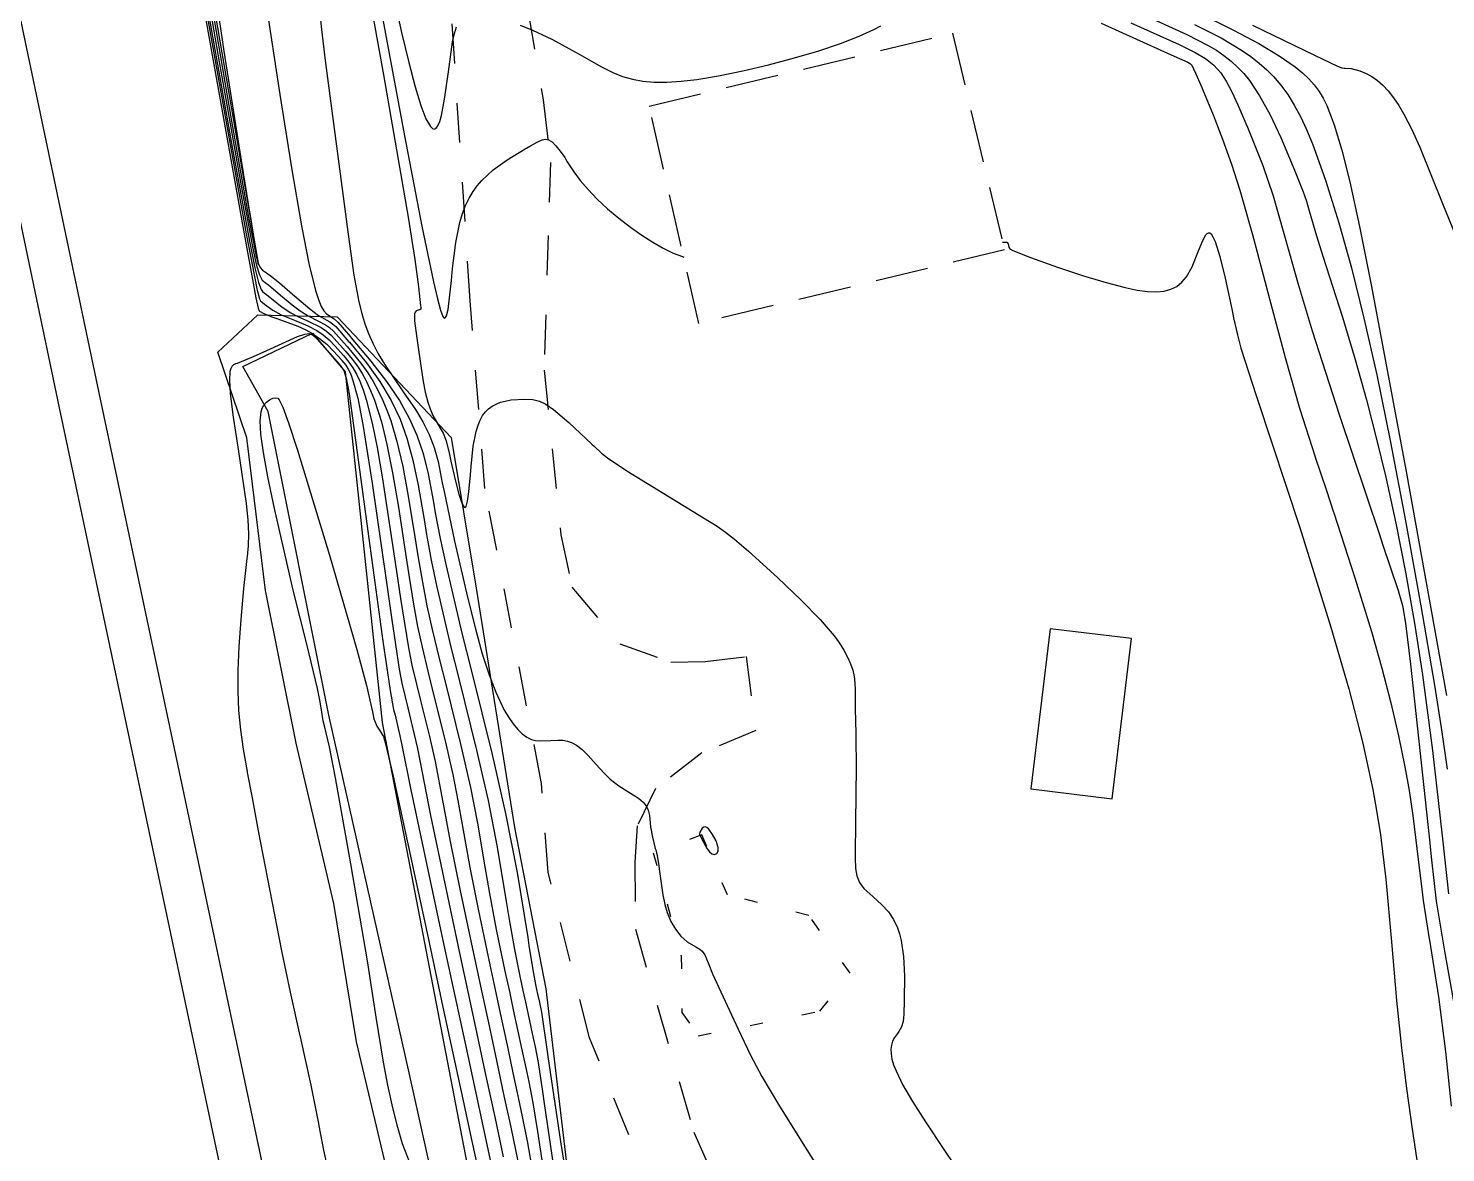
# Model space of a CAD drawing. Header units: metres. Extents: x 1233805 to 1234355, y 654698 to 655114.
# Drawn here: x 1234111.5 to 1234165.2, y 655012.3 to 655054.8 of the extents above; entities that cross this region are included whole.
import ezdxf

# ---------------------------------------------------------------- set-up
doc = ezdxf.new("R2010")
doc.units = ezdxf.units.M
for name, pattern in [('ИИDash_05_15', [2, 0.5, -1.5]), ('ИИDash_15_15', [3, 1.5, -1.5]), ('ИИDash_20_10', [3, 2, -1])]:
    doc.linetypes.add(name, pattern=pattern)
for name, color, linetype, lineweight in [('ИИ_ГИДРОГРАФИЯ', 3, 'Continuous', 25), ('ИИ_ГОРИЗОНТАЛИ_ОСН', 32, 'Continuous', 25), ('ИИ_ГОРИЗОНТАЛИ_УТОЛЩ', 32, 'Continuous', 30), ('ИИ_ДОРОГИ_АД', 7, 'Continuous', 25), ('ИИ_ДОРОГИ_ЖД', 7, 'Continuous', 25), ('ИИ_ОТКОС', 7, 'Continuous', 25), ('ИИ_СТРОЕНИЕ', 7, 'Continuous', 25), ('ИИ_УГОДЬЯ', 7, 'Continuous', 25)]:
    doc.layers.add(name, color=color, linetype=linetype, lineweight=lineweight)

msp = doc.modelspace()

# ---------------------------------------------------------------- linework, layer by layer
at = {"layer": 'ИИ_ГИДРОГРАФИЯ', "elevation": 5.096}
msp.add_lwpolyline([(1234145.013, 654951.344), (1234144.198, 654951.95), (1234143.374, 654954.929), (1234142.943, 654956.27), (1234139.842, 654967.008), (1234137.711, 654973.813), (1234135.295, 654979.585), (1234133.888, 654981.868), (1234132.364, 654991.308), (1234129.181, 655002.757), (1234126.804, 655011.427), (1234125.945, 655015.295), (1234122.899, 655028.824), (1234120.597, 655040.323), (1234119.644, 655042.035), (1234122.284, 655043.286), (1234123.524, 655041.825), (1234124.913, 655028.55), (1234129.789, 655003.198), (1234133.568, 654991.624), (1234140.523, 654971.04), (1234144.06, 654956.184), (1234145.013, 654951.344)], close=True, dxfattribs=at)
at = {"layer": 'ИИ_ГОРИЗОНТАЛИ_ОСН'}
for points, elevation in [([(1234117.291, 655062.553), (1234119.215, 655051.319), (1234119.858, 655047.676), (1234120.154, 655046.21), (1234120.229, 655045.942), (1234120.302, 655045.777), (1234120.387, 655045.673), (1234120.534, 655045.57), (1234120.728, 655045.44), (1234121.027, 655045.201), (1234121.52, 655044.772), (1234122.175, 655044.209), (1234122.508, 655043.965), (1234122.821, 655043.786), (1234122.94, 655043.723), (1234123.043, 655043.649), (1234123.159, 655043.537), (1234123.65, 655042.979), (1234123.676, 655042.948), (1234123.679, 655042.944), (1234124.323, 655042.165), (1234124.831, 655041.456), (1234125.256, 655040.742), (1234125.594, 655040.03), (1234125.851, 655039.316), (1234126.079, 655038.487), (1234126.281, 655037.535), (1234126.506, 655036.234), (1234126.599, 655035.675), (1234126.775, 655034.702), (1234126.97, 655033.744), (1234127.509, 655031.453), (1234127.818, 655030.217), (1234128.489, 655027.508), (1234128.926, 655025.596), (1234129.272, 655023.838), (1234129.616, 655021.779), (1234129.727, 655021.089), (1234129.927, 655019.953), (1234130.145, 655018.887), (1234130.249, 655018.404), (1234130.343, 655017.97), (1234130.444, 655017.497), (1234130.545, 655017.021), (1234130.637, 655016.596), (1234130.708, 655016.268), (1234130.818, 655015.674), (1234130.982, 655014.581), (1234131.046, 655014.13), (1234131.453, 655011.395)], 8.5), ([(1234117.504, 655061.759), (1234119.688, 655049.071), (1234120.242, 655045.871), (1234119.923, 655047.821), (1234119.915, 655047.873), (1234119.506, 655050.387), (1234118.943, 655053.967), (1234118.306, 655058.266)], 9), ([(1234117.323, 655060.312), (1234119.644, 655047.334), (1234120.138, 655044.631), (1234120.22, 655044.237), (1234120.261, 655044.137), (1234120.261, 655044.137), (1234120.271, 655044.13), (1234120.444, 655044.03), (1234120.738, 655043.912), (1234120.964, 655043.834), (1234121.732, 655043.55), (1234122.025, 655043.417), (1234122.275, 655043.281), (1234122.551, 655043.095), (1234122.82, 655042.872), (1234123.082, 655042.613), (1234123.388, 655042.266), (1234123.395, 655042.258), (1234123.396, 655042.256), (1234123.537, 655042.082), (1234123.637, 655041.926), (1234123.728, 655041.736), (1234123.814, 655041.502), (1234123.993, 655040.827), (1234124.188, 655039.839), (1234124.542, 655037.617), (1234125.067, 655033.938), (1234125.278, 655032.442), (1234125.563, 655030.572), (1234125.665, 655030.036), (1234125.783, 655029.525), (1234125.888, 655029.107), (1234126.257, 655027.562), (1234126.432, 655026.658), (1234126.746, 655025.025), (1234127.833, 655019.877), (1234128.186, 655018.241), (1234128.503, 655016.768), (1234128.846, 655015.168), (1234129.191, 655013.555), (1234129.502, 655012.11)], 6.5), ([(1234124.09, 655059.789), (1234125.765, 655050.766), (1234126.422, 655047.346), (1234126.857, 655045.232), (1234127.007, 655044.587), (1234127.123, 655044.16), (1234127.213, 655043.927), (1234127.251, 655043.874), (1234127.287, 655043.86), (1234127.322, 655043.882), (1234127.355, 655043.943), (1234127.415, 655044.182), (1234127.539, 655045.279), (1234127.583, 655045.735), (1234127.704, 655046.726), (1234127.861, 655047.484), (1234127.962, 655047.819), (1234128.079, 655048.124), (1234128.212, 655048.402), (1234128.361, 655048.654), (1234128.515, 655048.866), (1234128.694, 655049.073), (1234129.124, 655049.475), (1234129.647, 655049.857), (1234130.327, 655050.266), (1234130.377, 655050.294), (1234130.505, 655050.367), (1234130.813, 655050.54), (1234130.979, 655050.615), (1234131.103, 655050.639), (1234131.214, 655050.613), (1234131.349, 655050.528), (1234131.498, 655050.384), (1234131.66, 655050.186), (1234131.828, 655049.94), (1234131.924, 655049.783), (1234132.169, 655049.399), (1234132.416, 655049.067), (1234132.711, 655048.724), (1234133.057, 655048.369), (1234133.451, 655048.004), (1234133.877, 655047.642), (1234134.313, 655047.302), (1234134.745, 655046.995), (1234135.16, 655046.73), (1234135.558, 655046.505), (1234135.934, 655046.324), (1234136.287, 655046.187), (1234136.332, 655046.173)], 10.5), ([(1234117.796, 655058.063), (1234119.771, 655047.053), (1234120.186, 655044.92), (1234120.28, 655044.589), (1234120.319, 655044.516), (1234120.371, 655044.468), (1234120.378, 655044.463), (1234120.465, 655044.395), (1234120.779, 655044.165), (1234121.097, 655043.986), (1234121.595, 655043.777), (1234122.099, 655043.569), (1234122.441, 655043.392), (1234122.68, 655043.23), (1234122.911, 655043.033), (1234123.145, 655042.796), (1234123.454, 655042.444), (1234123.465, 655042.43), (1234123.468, 655042.428), (1234123.662, 655042.192), (1234123.808, 655041.981), (1234123.943, 655041.743), (1234124.069, 655041.471), (1234124.193, 655041.149), (1234124.312, 655040.779), (1234124.539, 655039.887), (1234124.726, 655038.962), (1234124.932, 655037.777), (1234125.447, 655034.36), (1234125.608, 655033.25), (1234125.912, 655031.38), (1234126.044, 655030.726), (1234126.215, 655030.007), (1234126.37, 655029.385), (1234126.706, 655028.028), (1234126.924, 655027.07), (1234127.217, 655025.53), (1234127.491, 655024.041), (1234127.856, 655022.239), (1234128.411, 655019.63), (1234128.701, 655018.282), (1234128.963, 655017.068), (1234129.245, 655015.75), (1234129.53, 655014.422), (1234129.786, 655013.232), (1234129.983, 655012.316), (1234130.229, 655011.124)], 7), ([(1234125.007, 655057.656), (1234125.65, 655054.672), (1234125.922, 655053.533), (1234126.165, 655052.615), (1234126.382, 655051.909), (1234126.574, 655051.41), (1234126.742, 655051.114), (1234126.818, 655051.041), (1234126.888, 655051.018), (1234126.961, 655051.051), (1234127.031, 655051.146), (1234127.098, 655051.304), (1234127.162, 655051.526), (1234127.283, 655052.155), (1234127.423, 655053.186), (1234127.584, 655054.32), (1234127.652, 655054.641), (1234127.727, 655054.892)], 11), ([(1234118.269, 655055.815), (1234119.245, 655050.331), (1234119.899, 655046.772), (1234120.1, 655045.759), (1234120.232, 655045.207), (1234120.334, 655044.943), (1234120.388, 655044.872), (1234120.468, 655044.808), (1234120.495, 655044.789), (1234120.73, 655044.6), (1234121.132, 655044.279), (1234121.456, 655044.06), (1234121.721, 655043.918), (1234122.086, 655043.754), (1234122.608, 655043.502), (1234122.805, 655043.367), (1234122.998, 655043.198), (1234123.519, 655042.622), (1234123.536, 655042.603), (1234123.539, 655042.6), (1234123.786, 655042.302), (1234123.98, 655042.04), (1234124.158, 655041.76), (1234124.323, 655041.459), (1234124.481, 655041.123), (1234124.627, 655040.758), (1234124.891, 655039.935), (1234125.1, 655039.075), (1234125.314, 655038), (1234125.534, 655036.71), (1234125.804, 655034.948), (1234125.938, 655034.058), (1234126.105, 655033.031), (1234126.261, 655032.181), (1234126.427, 655031.405), (1234126.646, 655030.489), (1234126.853, 655029.662), (1234127.3, 655027.855), (1234127.591, 655026.579), (1234127.787, 655025.597), (1234128.01, 655024.337), (1234128.236, 655023.057), (1234128.546, 655021.479), (1234128.989, 655019.382), (1234129.217, 655018.323), (1234129.423, 655017.369), (1234129.645, 655016.332), (1234129.868, 655015.288), (1234130.07, 655014.353), (1234130.224, 655013.633), (1234130.425, 655012.64), (1234130.608, 655011.55)], 7.5), ([(1234120.504, 655055.88), (1234121.042, 655052.329), (1234121.499, 655049.471), (1234121.865, 655047.35), (1234122.148, 655045.924), (1234122.395, 655044.911), (1234122.505, 655044.562), (1234122.609, 655044.303), (1234122.707, 655044.131), (1234122.815, 655044.019), (1234123.06, 655043.858), (1234123.106, 655043.833), (1234123.234, 655043.712), (1234123.715, 655043.157), (1234123.746, 655043.121), (1234123.749, 655043.118), (1234124.494, 655042.23), (1234125.084, 655041.459), (1234125.57, 655040.739), (1234125.946, 655040.078), (1234126.232, 655039.434), (1234126.466, 655038.735), (1234126.656, 655037.961), (1234126.856, 655036.892), (1234126.929, 655036.483), (1234127.115, 655035.518), (1234127.335, 655034.484), (1234127.94, 655031.935), (1234128.301, 655030.494), (1234129.084, 655027.335), (1234129.593, 655025.105), (1234130.028, 655022.875), (1234130.427, 655020.407), (1234130.472, 655020.105), (1234130.618, 655019.188), (1234130.723, 655018.639), (1234130.765, 655018.445), (1234130.803, 655018.27), (1234130.843, 655018.079), (1234130.884, 655017.887), (1234130.921, 655017.717), (1234130.949, 655017.585), (1234131.169, 655016.096), (1234131.194, 655015.911), (1234131.666, 655012.684), (1234131.885, 655011.37)], 9), ([(1234122.561, 655055.398), (1234122.617, 655054.789), (1234122.766, 655053.611), (1234123.623, 655047.121), (1234123.852, 655045.486), (1234124.039, 655044.473), (1234124.147, 655044.039), (1234124.266, 655043.643), (1234124.403, 655043.273), (1234124.56, 655042.918), (1234124.76, 655042.534), (1234125.006, 655042.119), (1234125.717, 655041.064), (1234126.177, 655040.397), (1234126.463, 655039.935), (1234126.703, 655039.46), (1234126.888, 655038.968), (1234127.033, 655038.427), (1234127.195, 655037.628), (1234127.259, 655037.291), (1234127.653, 655035.414), (1234128.145, 655033.295), (1234128.446, 655032.102), (1234128.71, 655031.155), (1234128.966, 655030.36), (1234129.219, 655029.694), (1234129.541, 655029.022), (1234129.707, 655028.74), (1234129.878, 655028.496), (1234130.05, 655028.29), (1234130.224, 655028.125), (1234130.4, 655027.999), (1234130.577, 655027.914), (1234130.72, 655027.873), (1234130.879, 655027.853), (1234131.298, 655027.867), (1234131.562, 655027.884), (1234131.755, 655027.879), (1234131.928, 655027.85), (1234132.085, 655027.797), (1234132.277, 655027.688), (1234132.484, 655027.524), (1234132.711, 655027.303), (1234133.02, 655026.964), (1234133.325, 655026.63), (1234133.55, 655026.409), (1234133.881, 655026.149), (1234134.32, 655025.876), (1234134.627, 655025.688), (1234134.803, 655025.542), (1234134.91, 655025.402), (1234134.986, 655025.234), (1234135.033, 655025.036), (1234135.065, 655024.754), (1234135.08, 655024.598), (1234135.146, 655024.206), (1234135.256, 655023.786), (1234135.272, 655023.735), (1234135.334, 655023.5), (1234135.385, 655023.141), (1234135.402, 655022.995), (1234135.537, 655022.031), (1234135.616, 655021.663), (1234135.705, 655021.356), (1234135.843, 655021.022), (1234136.018, 655020.723), (1234136.227, 655020.462), (1234136.464, 655020.25), (1234136.792, 655020.056), (1234136.943, 655019.973), (1234137.035, 655019.898), (1234137.133, 655019.75), (1234137.258, 655019.451), (1234137.423, 655019.039), (1234138.137, 655017.48), (1234138.314, 655017.105), (1234138.39, 655016.943), (1234138.863, 655015.959), (1234139.296, 655015.151), (1234139.924, 655014.093), (1234140.908, 655012.518), (1234140.935, 655012.475), (1234141.508, 655011.558)], 9.5), ([(1234155.959, 655055.353), (1234157.15, 655054.763), (1234158.1, 655054.256), (1234158.878, 655053.793), (1234159.479, 655053.377), (1234159.754, 655053.151), (1234159.995, 655052.922), (1234160.204, 655052.688), (1234160.385, 655052.442), (1234160.54, 655052.187), (1234160.68, 655051.906), (1234160.958, 655051.172), (1234161.246, 655050.224), (1234161.545, 655049.023), (1234161.913, 655047.329), (1234162.367, 655045.06), (1234163.681, 655038.058), (1234165.206, 655029.569)], 13), ([(1234130.137, 655054.948), (1234130.615, 655054.766), (1234131.345, 655054.417), (1234132.377, 655053.848), (1234133.223, 655053.377), (1234133.654, 655053.161), (1234134.021, 655053.013), (1234134.392, 655052.905), (1234134.781, 655052.834), (1234135.216, 655052.797), (1234135.696, 655052.795), (1234136.231, 655052.829), (1234136.828, 655052.9), (1234137.646, 655053.034), (1234138.567, 655053.221), (1234139.546, 655053.451), (1234140.527, 655053.711), (1234141.447, 655053.984), (1234142.273, 655054.261), (1234142.973, 655054.529), (1234143.528, 655054.781), (1234143.8, 655054.93)], 11), ([(1234152.134, 655055.026), (1234153.335, 655054.487), (1234154.789, 655053.834), (1234155.415, 655053.544), (1234155.519, 655053.485), (1234155.57, 655053.435), (1234155.771, 655052.996), (1234155.946, 655052.585), (1234155.971, 655052.527), (1234156.375, 655051.555), (1234156.727, 655050.64), (1234157.063, 655049.687), (1234157.378, 655048.704), (1234157.876, 655046.972), (1234158.556, 655044.404), (1234159.094, 655042.365), (1234159.643, 655040.45), (1234160.232, 655038.614), (1234160.239, 655038.594), (1234160.66, 655037.33), (1234160.929, 655036.52), (1234160.939, 655036.49), (1234161.743, 655034.03), (1234162.366, 655032), (1234162.76, 655030.61), (1234163.102, 655029.292), (1234163.393, 655028.048), (1234163.632, 655026.879), (1234163.789, 655025.981), (1234163.934, 655025.034), (1234164.19, 655022.943), (1234164.242, 655022.459), (1234164.318, 655021.807), (1234164.553, 655020.368), (1234164.562, 655020.313), (1234164.902, 655018.167), (1234165.166, 655016.101), (1234165.382, 655014.03)], 11), ([(1234153.252, 655055.044), (1234155.082, 655054.213), (1234155.693, 655053.919), (1234156.084, 655053.689), (1234156.396, 655053.439), (1234156.66, 655053.143), (1234156.869, 655052.827), (1234157.085, 655052.427), (1234157.314, 655051.936), (1234157.615, 655051.224), (1234157.672, 655051.087), (1234157.748, 655050.903), (1234158.256, 655049.633), (1234158.64, 655048.494), (1234159.051, 655047.059), (1234159.595, 655045.143), (1234160.126, 655043.382), (1234161.148, 655040.21), (1234162.665, 655035.674), (1234162.788, 655035.309), (1234163.378, 655033.546), (1234163.543, 655032.983), (1234163.655, 655032.316), (1234163.843, 655030.757), (1234164.551, 655024.223), (1234164.642, 655023.357), (1234164.822, 655021.793), (1234165.13, 655019.901), (1234165.535, 655017.632)], 11.5), ([(1234155.667, 655054.973), (1234156.675, 655054.467), (1234157.453, 655054.005), (1234157.799, 655053.764), (1234158.115, 655053.518), (1234158.402, 655053.264), (1234158.661, 655053.002), (1234158.937, 655052.679), (1234159.196, 655052.321), (1234159.441, 655051.926), (1234159.676, 655051.487), (1234159.903, 655051.004), (1234160.13, 655050.457), (1234160.625, 655049.079), (1234161.135, 655047.467), (1234161.611, 655045.763), (1234162.084, 655043.857), (1234162.565, 655041.708), (1234163.085, 655039.165), (1234163.656, 655036.184), (1234164.24, 655032.963), (1234164.752, 655029.965), (1234165.022, 655028.268), (1234165.238, 655026.789)], 12.5), ([(1234157.867, 655054.949), (1234160.216, 655053.809), (1234161.087, 655053.399), (1234161.245, 655053.339), (1234161.336, 655053.326), (1234161.353, 655053.326), (1234161.6, 655053.306), (1234161.928, 655053.218), (1234162.169, 655053.125), (1234162.385, 655053.01), (1234162.596, 655052.862), (1234162.801, 655052.679), (1234163.005, 655052.459), (1234163.206, 655052.201), (1234163.403, 655051.907), (1234163.597, 655051.576), (1234163.878, 655051.026), (1234164.194, 655050.328), (1234165.061, 655048.194), (1234165.949, 655046.001)], 13.5), ([(1234148.403, 655046.737), (1234148.507, 655046.742), (1234148.568, 655046.73), (1234148.61, 655046.667), (1234148.643, 655046.548), (1234148.643, 655046.546), (1234148.676, 655046.489), (1234148.79, 655046.423), (1234149.459, 655046.157), (1234150.481, 655045.792), (1234151.464, 655045.465), (1234152.32, 655045.207), (1234153.038, 655045.019), (1234153.502, 655044.923), (1234153.892, 655044.87), (1234154.227, 655044.857), (1234154.517, 655044.883), (1234154.772, 655044.951), (1234154.995, 655045.062), (1234155.19, 655045.218), (1234155.36, 655045.421), (1234155.577, 655045.807), (1234155.822, 655046.408), (1234155.98, 655046.804), (1234156.091, 655047.008), (1234156.143, 655047.064), (1234156.193, 655047.09), (1234156.243, 655047.084), (1234156.293, 655047.047), (1234156.366, 655046.939), (1234156.446, 655046.762), (1234156.626, 655046.199), (1234156.831, 655045.371), (1234157.091, 655044.152), (1234157.149, 655043.871), (1234157.291, 655043.228), (1234157.426, 655042.723), (1234158.007, 655040.933), (1234158.059, 655040.777), (1234159.653, 655035.935), (1234160.835, 655032.158), (1234161.509, 655029.827), (1234162.025, 655027.825), (1234162.419, 655026.01), (1234162.576, 655025.147), (1234162.709, 655024.302), (1234162.914, 655022.619), (1234163.126, 655020.249), (1234163.319, 655018.031), (1234163.505, 655016.231), (1234163.691, 655014.692), (1234163.903, 655013.151), (1234164.133, 655011.66)], 10.5), ([(1234125.954, 655011.915), (1234125.693, 655012.606), (1234125.513, 655013.218), (1234125.325, 655013.966), (1234125.137, 655014.817), (1234124.965, 655015.699), (1234124.692, 655017.393), (1234124.358, 655019.535), (1234123.738, 655023.201), (1234123.153, 655026.453), (1234122.92, 655027.63), (1234122.734, 655028.429), (1234122.689, 655028.619), (1234122.648, 655028.873), (1234122.575, 655029.336), (1234122.471, 655029.845), (1234122.074, 655031.467), (1234121.554, 655033.566), (1234120.841, 655036.652), (1234120.59, 655037.855), (1234120.421, 655038.777), (1234120.327, 655039.463), (1234120.3, 655039.97), (1234120.337, 655040.319), (1234120.38, 655040.449), (1234120.444, 655040.563), (1234120.544, 655040.683), (1234120.658, 655040.773), (1234120.781, 655040.829), (1234120.899, 655040.845), (1234120.964, 655040.827), (1234121.02, 655040.771), (1234121.16, 655040.493), (1234121.378, 655039.894), (1234121.714, 655038.857), (1234122.926, 655034.887), (1234123.963, 655031.313), (1234124.324, 655029.951), (1234124.548, 655028.952), (1234124.607, 655028.688), (1234124.714, 655028.416), (1234124.889, 655028.145), (1234124.896, 655028.136), (1234124.963, 655028.018), (1234125.032, 655027.795), (1234125.33, 655026.523), (1234126.627, 655020.576), (1234127.068, 655018.496), (1234127.218, 655017.781), (1234127.968, 655014.289), (1234128.251, 655012.996), (1234128.577, 655011.495)], 5.5)]:
    msp.add_lwpolyline(points, dxfattribs=dict(at, elevation=elevation))
at = {"layer": 'ИИ_ГОРИЗОНТАЛИ_УТОЛЩ'}
for points, elevation in [([(1234123.098, 655063.423), (1234124.963, 655053.066), (1234125.897, 655047.676), (1234126.151, 655046.078), (1234126.289, 655045.05), (1234126.373, 655044.32), (1234126.378, 655044.279), (1234126.378, 655044.276), (1234126.379, 655044.199), (1234126.338, 655044.175), (1234126.317, 655044.172), (1234126.204, 655044.134), (1234126.169, 655044.089), (1234126.148, 655044.027), (1234126.147, 655043.752), (1234126.227, 655043.1), (1234126.25, 655042.927), (1234126.263, 655042.834), (1234126.457, 655041.533), (1234126.55, 655041.062), (1234126.647, 655040.685), (1234126.734, 655040.423), (1234126.837, 655040.179), (1234127.109, 655039.696), (1234127.222, 655039.511), (1234127.344, 655039.215), (1234127.463, 655038.7), (1234127.518, 655038.439), (1234127.678, 655037.734), (1234127.818, 655037.199), (1234127.934, 655036.854), (1234128.025, 655036.701), (1234128.06, 655036.695), (1234128.092, 655036.73), (1234128.149, 655036.925), (1234128.198, 655037.285), (1234128.256, 655037.923), (1234128.282, 655038.243), (1234128.367, 655039.017), (1234128.475, 655039.572), (1234128.546, 655039.803), (1234128.627, 655040.003), (1234128.721, 655040.174), (1234128.827, 655040.316), (1234128.942, 655040.429), (1234129.076, 655040.527), (1234129.229, 655040.609), (1234129.401, 655040.675), (1234129.8, 655040.761), (1234130.295, 655040.789), (1234130.624, 655040.774), (1234130.87, 655040.718), (1234131.115, 655040.602), (1234131.403, 655040.402), (1234131.988, 655039.904), (1234132.86, 655039.086), (1234132.941, 655039.009), (1234133.225, 655038.745), (1234133.443, 655038.568), (1234134.177, 655038.083), (1234136.686, 655036.545), (1234137.086, 655036.301), (1234137.597, 655035.984), (1234137.916, 655035.763), (1234138.256, 655035.49), (1234138.784, 655035.033), (1234139.878, 655034.047), (1234140.778, 655033.189), (1234141.495, 655032.447), (1234142.022, 655031.828), (1234142.224, 655031.552), (1234142.395, 655031.285), (1234142.537, 655031.025), (1234142.649, 655030.772), (1234142.73, 655030.531), (1234142.784, 655030.292), (1234142.812, 655030.055), (1234142.82, 655029.775), (1234142.82, 655029.771), (1234142.826, 655029.109), (1234142.829, 655028.909), (1234142.83, 655028.765), (1234142.843, 655027.988), (1234142.85, 655027.809), (1234142.864, 655027.053), (1234142.843, 655025.651), (1234142.83, 655024.936), (1234142.821, 655023.415), (1234142.835, 655023.025), (1234142.887, 655022.744), (1234142.991, 655022.496), (1234143.153, 655022.273), (1234143.49, 655021.962), (1234143.836, 655021.65), (1234144.081, 655021.379), (1234144.278, 655021.091), (1234144.425, 655020.782), (1234144.501, 655020.555), (1234144.564, 655020.297), (1234144.652, 655019.689), (1234144.69, 655018.966), (1234144.682, 655018.042), (1234144.681, 655018.036), (1234144.681, 655018.025), (1234144.664, 655017.507), (1234144.636, 655017.229), (1234144.58, 655017.027), (1234144.482, 655016.852), (1234144.423, 655016.776), (1234144.311, 655016.622), (1234144.24, 655016.487), (1234144.194, 655016.342), (1234144.175, 655016.183), (1234144.182, 655016.005), (1234144.217, 655015.809), (1234144.279, 655015.594), (1234144.369, 655015.36), (1234144.619, 655014.852), (1234144.991, 655014.208), (1234145.483, 655013.431), (1234146.183, 655012.381), (1234146.565, 655011.811)], 10), ([(1234117.747, 655059.321), (1234118.742, 655053.567), (1234119.55, 655049.013), (1234120.026, 655046.491), (1234120.166, 655045.854), (1234120.273, 655045.494), (1234120.377, 655045.303), (1234120.539, 655045.166), (1234120.611, 655045.115), (1234121.073, 655044.735), (1234121.508, 655044.369), (1234121.816, 655044.135), (1234122.123, 655043.941), (1234122.488, 655043.757), (1234122.774, 655043.612), (1234122.926, 655043.506), (1234123.081, 655043.365), (1234123.585, 655042.8), (1234123.606, 655042.776), (1234123.609, 655042.772), (1234124.151, 655042.102), (1234124.374, 655041.783), (1234124.577, 655041.455), (1234124.768, 655041.108), (1234124.942, 655040.748), (1234125.1, 655040.373), (1234125.242, 655039.983), (1234125.475, 655039.195), (1234125.696, 655038.24), (1234125.908, 655037.116), (1234126.156, 655035.582), (1234126.269, 655034.867), (1234126.439, 655033.87), (1234126.614, 655032.972), (1234126.813, 655032.068), (1234127.077, 655030.971), (1234127.336, 655029.94), (1234127.895, 655027.682), (1234128.259, 655026.088), (1234128.525, 655024.741), (1234128.81, 655023.086), (1234128.982, 655022.073), (1234129.237, 655020.717), (1234129.567, 655019.134), (1234129.733, 655018.364), (1234129.883, 655017.669), (1234130.044, 655016.915), (1234130.207, 655016.155), (1234130.353, 655015.474), (1234130.466, 655014.95), (1234130.622, 655014.156), (1234130.795, 655013.066), (1234130.893, 655012.397), (1234131.235, 655010.138)], 8), ([(1234153.551, 655055.43), (1234155.374, 655054.593), (1234156.188, 655054.185), (1234156.5, 655053.999), (1234156.783, 655053.806), (1234157.05, 655053.594), (1234157.299, 655053.366), (1234157.531, 655053.118), (1234157.749, 655052.85), (1234158.133, 655052.276), (1234158.528, 655051.556), (1234158.931, 655050.702), (1234159.387, 655049.616), (1234159.398, 655049.589), (1234159.501, 655049.336), (1234159.779, 655048.643), (1234159.903, 655048.285), (1234160.005, 655047.928), (1234160.284, 655046.98), (1234160.531, 655046.21), (1234161.266, 655043.894), (1234161.744, 655042.293), (1234162.173, 655040.764), (1234162.562, 655039.279), (1234162.909, 655037.839), (1234163.291, 655036.093), (1234163.654, 655034.239), (1234163.992, 655032.312), (1234164.297, 655030.361), (1234164.682, 655027.487), (1234165.042, 655024.267), (1234165.138, 655023.334), (1234165.279, 655022.071)], 12), ([(1234122.892, 655011.567), (1234122.716, 655012.357), (1234122.539, 655013.287), (1234122.524, 655013.368), (1234122.237, 655014.818), (1234121.825, 655016.65), (1234121.815, 655016.694), (1234121.449, 655018.343), (1234121.121, 655019.911), (1234120.238, 655024.451), (1234120.004, 655025.7), (1234119.822, 655026.664), (1234119.815, 655026.697), (1234119.664, 655027.543), (1234119.563, 655028.273), (1234119.497, 655029.004), (1234119.466, 655029.734), (1234119.47, 655030.522), (1234119.506, 655031.432), (1234119.575, 655032.454), (1234119.679, 655033.625), (1234119.806, 655034.765), (1234119.817, 655034.841), (1234119.859, 655035.243), (1234119.867, 655035.688), (1234119.84, 655036.221), (1234119.778, 655036.838), (1234119.487, 655038.816), (1234119.276, 655040.194), (1234119.175, 655041.015), (1234119.147, 655041.505), (1234119.17, 655041.847), (1234119.201, 655041.963), (1234119.244, 655042.047), (1234119.3, 655042.103), (1234119.381, 655042.14), (1234119.442, 655042.161), (1234120.049, 655042.409), (1234120.555, 655042.64), (1234121.715, 655043.159), (1234121.987, 655043.256), (1234122.157, 655043.273), (1234122.294, 655043.218), (1234122.463, 655043.065), (1234123.306, 655042.107), (1234123.325, 655042.085), (1234123.325, 655042.085), (1234123.469, 655041.878), (1234123.56, 655041.584), (1234123.663, 655041), (1234123.836, 655039.791), (1234124.38, 655035.799), (1234124.948, 655031.634), (1234125.216, 655029.76), (1234125.352, 655029.043), (1234125.405, 655028.83), (1234125.589, 655028.053), (1234125.66, 655027.698), (1234126, 655026.009), (1234127.255, 655020.125), (1234127.67, 655018.201), (1234128.042, 655016.468), (1234128.446, 655014.586), (1234128.853, 655012.689), (1234129.219, 655010.989)], 6)]:
    msp.add_lwpolyline(points, dxfattribs=dict(at, elevation=elevation))
at = {"layer": 'ИИ_ГОРИЗОНТАЛИ_УТОЛЩ', "elevation": 10}
msp.add_lwpolyline([(1234137.283, 655024.51), (1234137.212, 655024.572), (1234137.148, 655024.599), (1234137.091, 655024.59), (1234137.035, 655024.546), (1234136.943, 655024.403), (1234136.927, 655024.321), (1234137.013, 655024.132), (1234137.224, 655023.77), (1234137.314, 655023.656), (1234137.396, 655023.584), (1234137.498, 655023.55), (1234137.585, 655023.587), (1234137.636, 655023.684), (1234137.639, 655023.821), (1234137.562, 655024.066), (1234137.427, 655024.318), (1234137.283, 655024.51)], close=True, dxfattribs=at)
at = {"layer": 'ИИ_ДОРОГИ_АД', "linetype": 'ИИDash_15_15'}
for points in [[(1234135.373, 655010.163), (1234132.771, 655016.611), (1234131.197, 655022.879), (1234130.954, 655026.242), (1234128.805, 655037.406), (1234128.25, 655044.519), (1234127.548, 655055.305)], [(1234130.429, 655055.517), (1234131.007, 655052.119), (1234131.295, 655049.748), (1234131.203, 655046.987), (1234131.045, 655041.89), (1234131.686, 655035.66), (1234132.101, 655033.679), (1234133.917, 655031.528), (1234135.844, 655030.833), (1234137.144, 655030.855), (1234138.699, 655031.051), (1234139.057, 655028.25), (1234137.018, 655027.399), (1234135.269, 655026.054), (1234134.571, 655024.637), (1234134.481, 655023.27), (1234134.502, 655020.729), (1234136.715, 655013.043), (1234141.134, 655003.131)]]:
    msp.add_lwpolyline(points, dxfattribs=at)
at = {"layer": 'ИИ_ДОРОГИ_ЖД'}
for points in [[(1234101.695, 655092.341), (1234104.412, 655079.533), (1234109.685, 655054.758), (1234112.693, 655040.461), (1234119.077, 655010.321), (1234127.242, 654971.15), (1234127.929, 654967.619)], [(1234103.274, 655092.561), (1234105.967, 655079.863), (1234111.241, 655055.087), (1234114.249, 655040.79), (1234120.633, 655010.648), (1234128.801, 654971.464), (1234129.49, 654967.922)]]:
    msp.add_lwpolyline(points, dxfattribs=at)
at = {"layer": 'ИИ_ОТКОС', "elevation": 5.597}
msp.add_lwpolyline([(1234125.52, 655009.812), (1234123.95, 655016.46), (1234123.087, 655021.697), (1234121.668, 655027.771), (1234120.503, 655033.554), (1234119.8, 655039.325), (1234118.699, 655042.574), (1234120.206, 655043.984), (1234123.211, 655043.903), (1234127.535, 655039.343), (1234128.472, 655033.637), (1234129.928, 655024.579), (1234131.112, 655018.472), (1234132.105, 655010.056)], dxfattribs=at)
at = {"layer": 'ИИ_СТРОЕНИЕ', "linetype": 'ИИDash_20_10'}
msp.add_lwpolyline([(1234135.029, 655051.886), (1234146.505, 655054.642), (1234148.474, 655046.442), (1234136.907, 655043.656), (1234135.029, 655051.886)], close=True, dxfattribs=at)
at = {"layer": 'ИИ_СТРОЕНИЕ'}
msp.add_lwpolyline([(1234150.21, 655032.099), (1234149.477, 655026.037), (1234152.553, 655025.665), (1234153.286, 655031.727), (1234150.21, 655032.099)], close=True, dxfattribs=at)
at = {"layer": 'ИИ_УГОДЬЯ', "linetype": 'ИИDash_05_15'}
msp.add_lwpolyline([(1234137.015, 655024.303), (1234135.178, 655023.617), (1234136.24, 655019.722), (1234136.262, 655017.576), (1234136.882, 655016.691), (1234141.485, 655017.62), (1234142.636, 655019.058), (1234141.065, 655021.249), (1234137.989, 655022.023)], close=True, dxfattribs=at)

doc.saveas('drawing.dxf')
